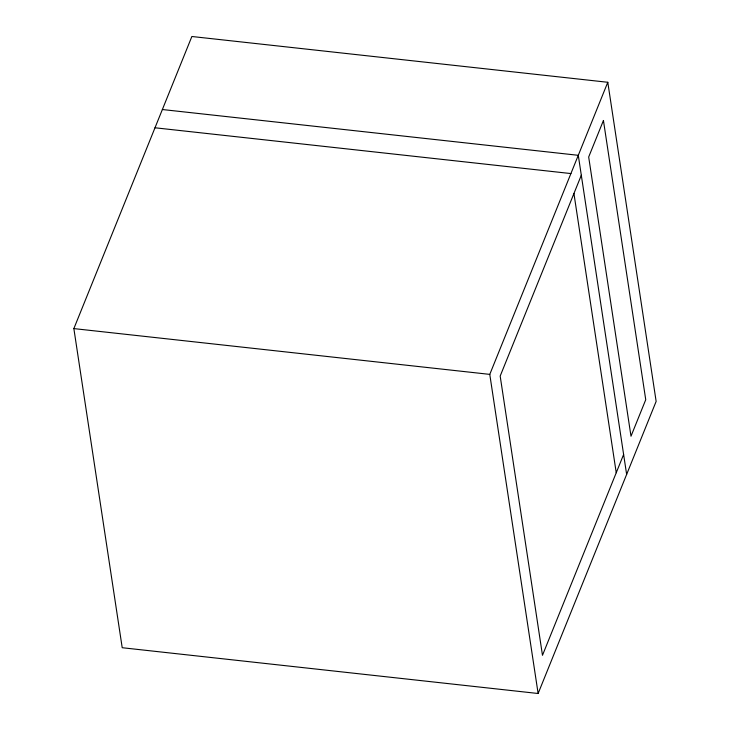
<?xml version="1.0" encoding="UTF-8"?>
<svg xmlns="http://www.w3.org/2000/svg" width="730" height="730" viewBox="0 0 730 730"><rect width="100%" height="100%" fill="white"/><g stroke="black" fill="none" stroke-linecap="round" stroke-linejoin="round"><path stroke-width="1.09" d="M73.858 328.6L191.871 36.5L607.789 82.28L656.142 401.4L538.129 693.5L122.211 647.72L73.858 328.6L489.775 374.38L607.789 82.28M581.308 175.255L500.178 376.069L542.481 655.303L623.621 454.48M162.37 109.527L578.288 155.307L626.641 474.427M154.997 127.777L570.915 173.567M573.935 193.514L616.239 472.739M489.775 374.38L538.129 693.5M603.436 120.486L588.681 156.996L630.994 436.23L645.74 399.712L603.436 120.486"/></g></svg>
